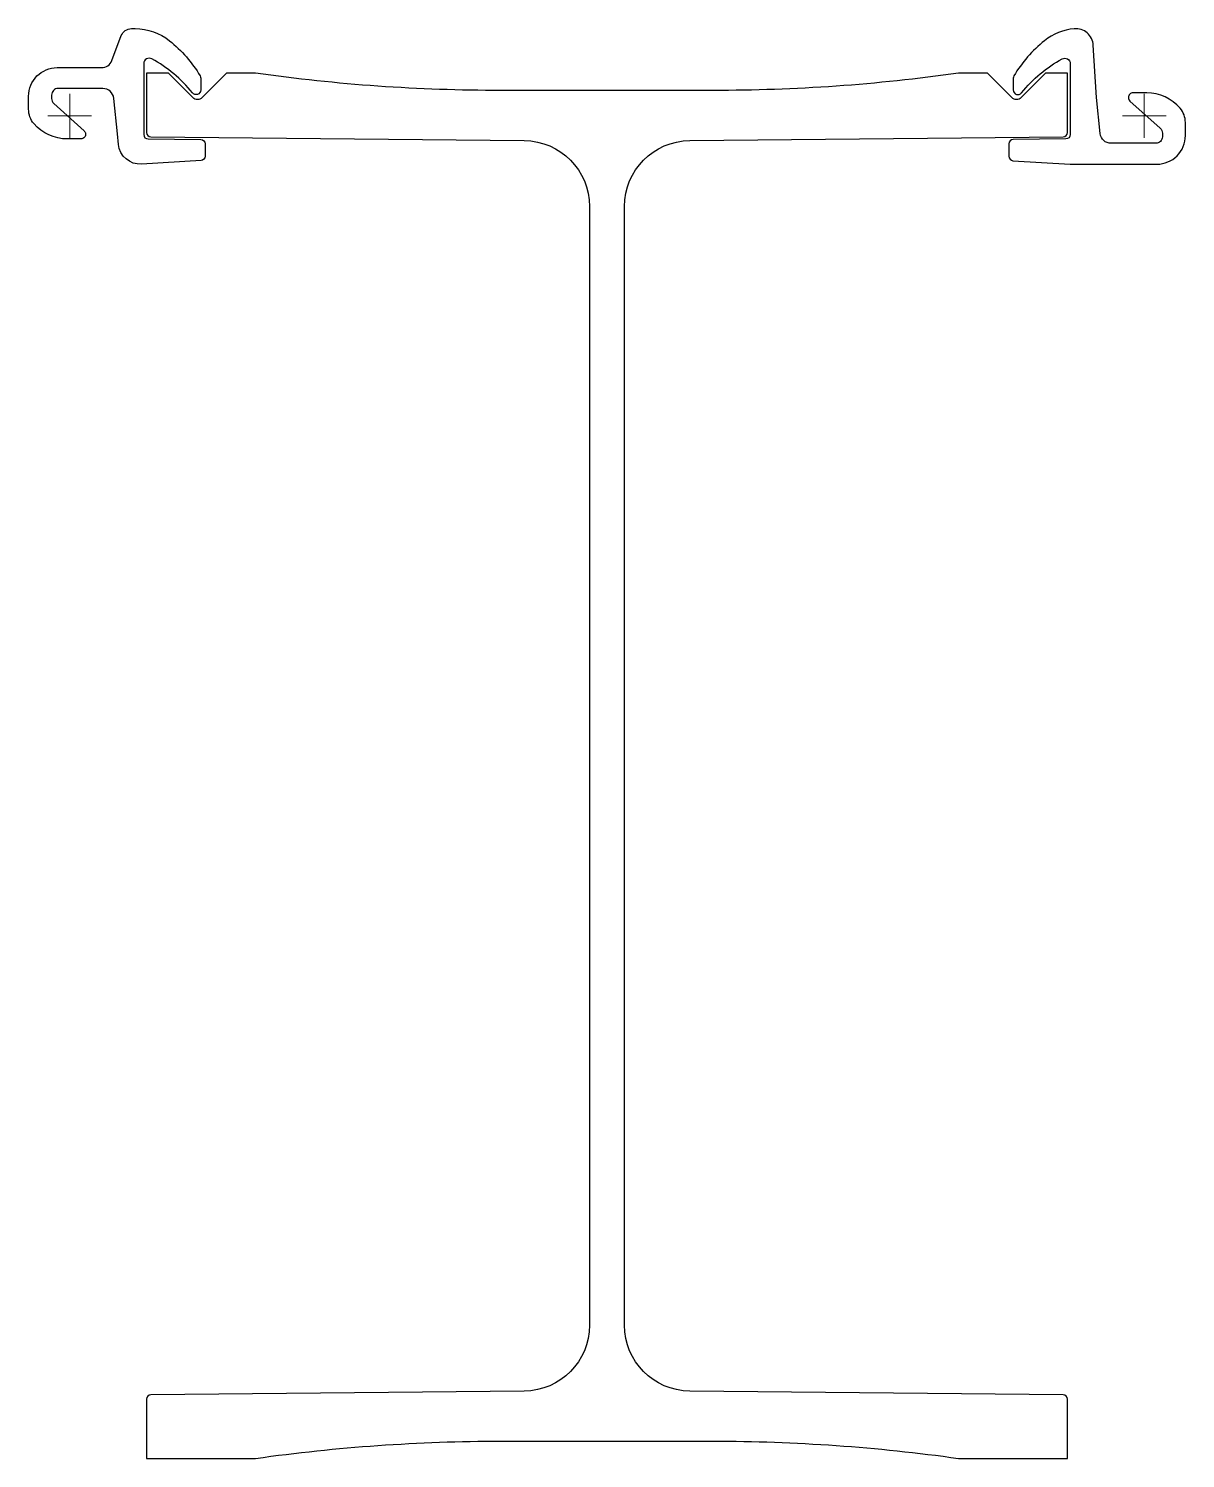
# Model space of a CAD drawing. Header units: millimetres. Extents: x -19 to 509, y -612 to 40.
import ezdxf

# ---------------------------------------------------------------- set-up
doc = ezdxf.new("R2010")
doc.units = ezdxf.units.MM
doc.layers.add('ref', color=252, linetype='Continuous', lineweight=5)

msp = doc.modelspace()

# ---------------------------------------------------------------- linework, layer by layer
at = {"elevation": 0}
for points in [[(61.75, -18.35, -0.396562), (59.87, -20.34), (32.77, -21.99, -0.402787), (22.21, -13), (21.73, -8.16), (20.11, 8, 0.385273), (15.14, 12.5), (-5.26, 12.5, 0.414214), (-8.26, 9.5), (-8.26, 7.88, 0.212557), (-7.26, 5.65), (6.55, -6.79, -0.168965), (7.22, -8.01, -0.464388), (5.12, -10.5), (-1.15, -10.5, -0.219232), (-16.35, -3.5, -0.17875), (-18.75, 3), (-18.75, 9, -0.414214), (-5.75, 22), (14.53, 22, 0.311359), (19.21, 25.22), (23.52, 36.58, -0.311359), (28.2, 39.8), (29.84, 39.8, -0.17076), (45.49, 34.29, -0.089428), (59.47, 18.23, -0.135195), (59.75, 17.2), (59.75, 11.85, -0.710366), (55.92, 10.51, 0.101503), (37.44, 26, 0.567914), (33.75, 23.8), (33.75, -8.52, 0.411079), (35.73, -10.52), (59.77, -10.78, -0.411079), (61.75, -12.78)], [(430.25, 17.2), (430.25, 11.85, 0.710366), (434.08, 10.51, -0.101503), (452.56, 26, -0.567914), (456.25, 23.8), (456.25, -8.52, -0.411079), (454.27, -10.52), (430.23, -10.78, 0.411079), (428.25, -12.78), (428.25, -18.42, 0.396562), (430.13, -20.41), (456.25, -22), (495.75, -22, 0.414214), (508.75, -9), (508.75, -3, 0.17875), (506.35, 3.5, 0.219232), (491.15, 10.5), (484.88, 10.5, 0.414214), (482.75, 8.37, 0.212557), (483.45, 6.79), (497.25, -5.64, -0.212557), (498.25, -7.87), (498.25, -9.5, -0.414214), (495.25, -12.5), (474.86, -12.5, -0.385273), (469.89, -8), (468.25, 8.37), (466.73, 32.25, 0.41996), (458.08, 39.71, 0.149445), (444.51, 34.29, 0.089428), (430.53, 18.23, 0.135195)]]:
    msp.add_lwpolyline(points, format="xyb", close=True, dxfattribs=at)
at = {"linetype": 'Continuous', "elevation": 0}
msp.add_lwpolyline([(237, -41.24), (237, -296.28), (237, -551.32, -0.411288), (207.3, -581.32), (36.98, -583.02, 0.411288), (35, -585.02), (35, -612), (38, -612), (45, -612), (84.78, -612, -0.035087), (196.64, -604.14), (245, -604.14), (293.36, -604.14, -0.035087), (405.22, -612), (445, -612), (452, -612), (455, -612), (455, -585.02, 0.411288), (453.02, -583.02), (282.7, -581.32, -0.411288), (253, -551.32), (253, -296.28), (253, -41.24, -0.411288), (282.7, -11.24), (453.02, -9.53, 0.411288), (455, -7.53), (455, 19.45), (452, 19.45), (445, 19.45), (433.88, 8.32, -0.414214), (429.64, 8.32), (418.51, 19.45), (405.22, 19.45, -0.035087), (293.36, 11.59), (245, 11.59), (196.64, 11.59, -0.035087), (84.78, 19.45), (71.49, 19.45), (60.36, 8.32, -0.414214), (56.12, 8.32), (45, 19.45), (38, 19.45), (35, 19.45), (35, -7.53, 0.411288), (36.98, -9.53), (207.3, -11.24, -0.411288), (237, -41.24)], format="xyb", dxfattribs=at)
at = {"layer": 'ref'}
for p, q in [((0, -10), (0, 10)), ((490, 10), (490, -10)), ((10, 0), (-10, 0)), ((480, 0), (500, 0))]:
    msp.add_line(p, q, dxfattribs=at)

doc.saveas('drawing.dxf')
